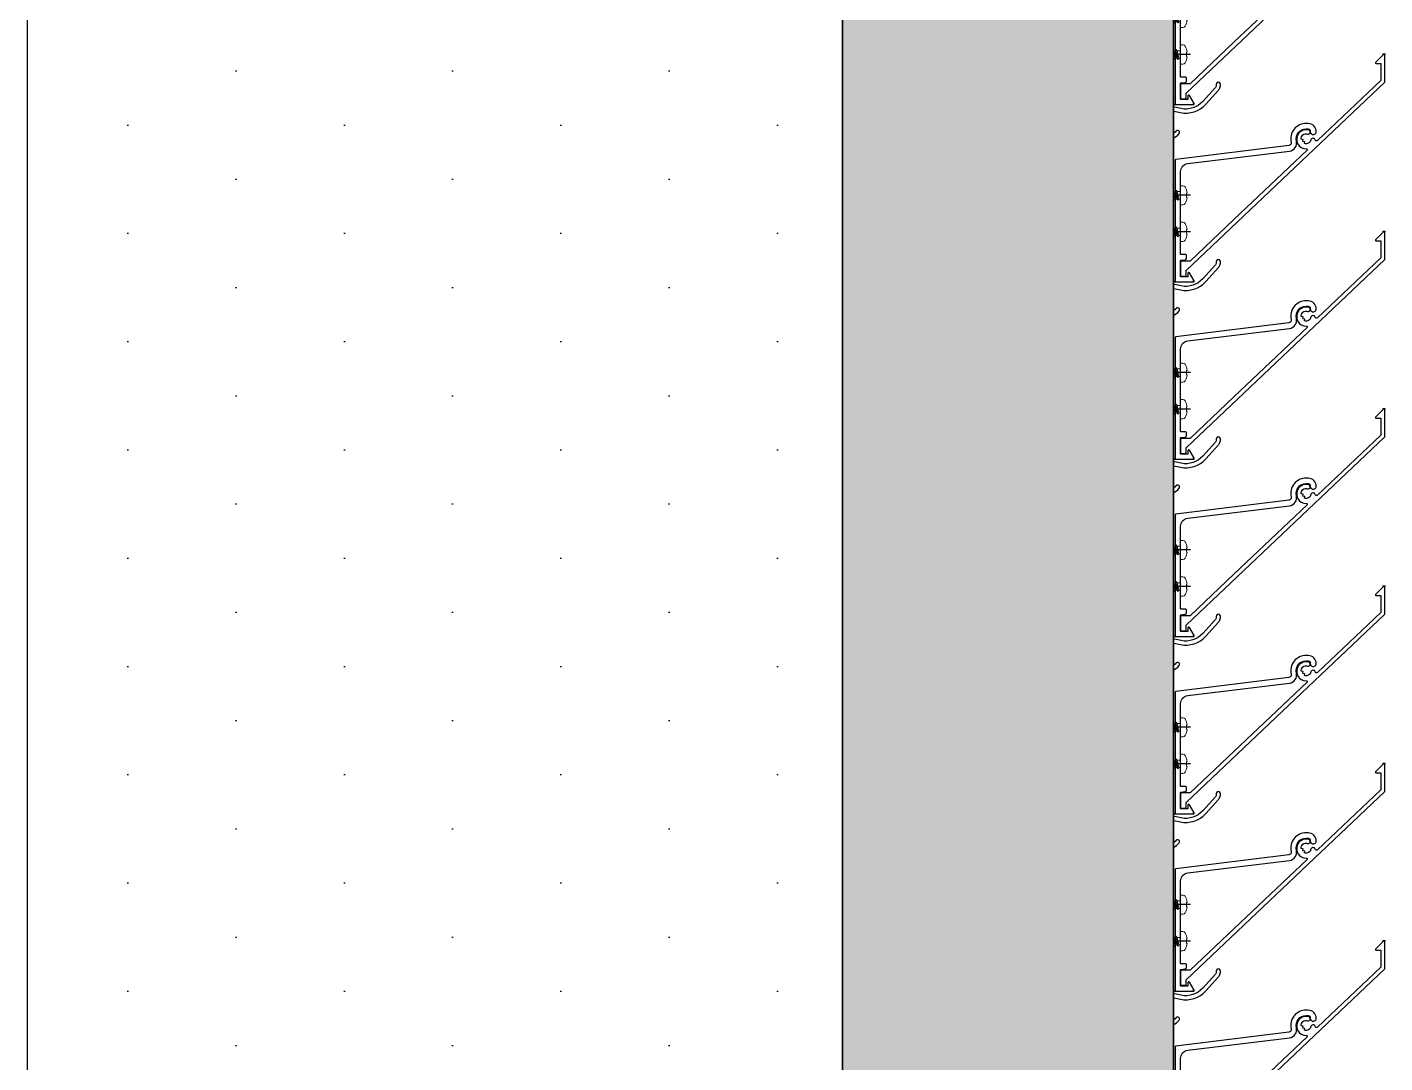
# Model space of a CAD drawing. Header units: millimetres. Extents: x 2519235 to 7246330, y 25937 to 201821.
# Drawn here: x 2752291.2 to 2752789, y 107328.5 to 107708.1 of the extents above; entities that cross this region are included whole.
import ezdxf

# ---------------------------------------------------------------- set-up
doc = ezdxf.new("R2010")
doc.units = ezdxf.units.MM
doc.set_wipeout_variables(frame=1)
for name, pattern in [('CENTER', [50.8, 31.75, -6.35, 6.35, -6.35]), ('DXK_LINE_DOT2', [3.9198, 1.9599, -1.9599]), ('HIDDEN2', [4.7625, 3.175, -1.5875])]:
    doc.linetypes.add(name, pattern=pattern)
for name, color, linetype in [('010 - ASPG_ACCESSORIES_MAIN_COLOR_1', 7, 'Continuous'), ('010 - ASPG_EXTR_DEF_SUB', 7, 'Continuous'), ('010 - ASPG_EXTR_MAIN_COLOR_2', 7, 'Continuous'), ('010 - ASPG_FLASHING_HATCH_', 7, 'Continuous'), ('010 - ASPG_FLASHING_MAIN_COLOR_2', 7, 'Continuous'), ('010 - ASPG_FLASHING_MAIN_COLOR_4', 7, 'Continuous'), ('010 - ASPG_FLASHING_WIPEOUT_', 7, 'Continuous'), ('010 - ASPG_FRAMING_MAIN_COLOR_2', 7, 'Continuous'), ('010 - ASPG_FRAMING_SUB_COLOR_2', 7, 'Continuous'), ('010 - ASPG_FRAMING_WIPEOUT_', 7, 'Continuous'), ('_BOLT-M10', 7, 'Continuous'), ('_C-SC', 7, 'Continuous'), ('_Hatch', 7, 'Continuous'), ('_LOUVER-SB', 7, 'Continuous'), ('A-GLAZ-CURT', 7, 'Continuous'), ('BOLT & SCREW', 7, 'Continuous'), ('Center Line', 7, 'CENTER'), ('Xref-PLAN-106.940$0$_Beam', 7, 'Continuous')]:
    doc.layers.add(name, color=color, linetype=linetype)
doc.layers.add('12-GRID', color=7, linetype='CENTER', lineweight=13)
doc.layers.add('SCREW', color=7, linetype='Continuous', lineweight=5)

# ---------------------------------------------------------------- blocks, each defined once
blk = doc.blocks.new('*U367')
at = {"color": 7}
for p, q in [((250, -25), (-4975, -25)), ((-4975, -144.93), (-4975, -25)), ((-4975, -30.08), (250, -30.08)), ((-4975, -35.39), (250, -35.39)), ((-4975, -134.54), (250, -134.54)), ((-4975, -139.62), (250, -139.62)), ((-4975, -144.93), (250, -144.93))]:
    blk.add_line(p, q, dxfattribs=at)
blk = doc.blocks.new('_PP-LOUVER')
at = {"layer": '_Hatch'}
h = blk.add_hatch(dxfattribs=at)
h.set_pattern_fill('STEEL', scale=1.5)
h.set_pattern_definition([(45, (-1941.0177, -2436.031), (-3.367596, 3.367596), []), (45, (-1941.0177, -2433.6497), (-3.367596, 3.367596), [])])
h.paths.add_polyline_path([(3, 67), (3, 3, 0.414214), (13, -7), (50, -7), (50, -15), (-50, -15), (-50, -7), (-13, -7, 0.414214), (-3, 3), (-3, 67, 0.414214), (-13, 77), (-50, 77), (-50, 85), (50, 85), (50, 77), (13, 77, 0.414214)])
at = {"color": 7, "linetype": 'Continuous'}
for p, q in [((70, 135), (-70, 135)), ((-70, 135), (-70, -25)), ((70, 135), (70, -25))]:
    blk.add_line(p, q, dxfattribs=at)
at = {"color": 7, "linetype": 'DXK_LINE_DOT2'}
for p, q in [((-70, 135), (-70, -25)), ((70, 135), (-70, 135)), ((70, -25), (70, 135))]:
    blk.add_line(p, q, dxfattribs=at)
at = {"color": 7, "linetype": 'HIDDEN2'}
for p, q in [((-70, -25), (-70, -65)), ((70, -65), (70, -25)), ((-70, -30.08), (-70, -65)), ((70, -30.08), (70, -65)), ((-70, -65), (70, -65)), ((-70, -65), (70, -65))]:
    blk.add_line(p, q, dxfattribs=at)
at = {"color": 7}
blk.add_lwpolyline([(-50, 85), (50, 85), (50, 77), (13, 77, 0.414214), (3, 67), (3, 3, 0.414214), (13, -7), (50, -7), (50, -15), (-50, -15), (-50, -7), (-13, -7, 0.414214), (-3, 3), (-3, 67, 0.414214), (-13, 77), (-50, 77)], format="xyb", close=True, dxfattribs=at)
for points in [[(63, 60), (3, 60), (3, 10), (63, 10)], [(63, 60), (8, 60), (8, 10), (63, 10)]]:
    blk.add_lwpolyline(points, close=True, dxfattribs=at)
at = {"layer": '_BOLT-M10', "color": 7}
for p, q in [((0, 128.05), (0, 101.95)), ((-11.69, 115), (11.69, 115)), ((3, 42), (-3, 42)), ((8, 42), (3, 42)), ((16, 35), (-10, 35)), ((3, 28), (-3, 28)), ((8, 28), (3, 28))]:
    blk.add_line(p, q, dxfattribs=at)
blk.add_lwpolyline([(-8, 110.38), (0, 105.76), (8, 110.38), (8, 119.62), (0, 124.24), (-8, 119.62)], close=True, dxfattribs=at)
for radius in [10, 6.93]:
    blk.add_circle((0, 115), radius, dxfattribs=at)
at = {"layer": 'Defpoints', "color": 7}
for p, q in [((6.35, -6.35), (-6.35, 6.35)), ((-6.35, -6.35), (6.35, 6.35))]:
    blk.add_line(p, q, dxfattribs=at)
at = {"layer": 'Defpoints', "color": 7, "linetype": 'HIDDEN2'}
for p, q in [((0, -58.05), (0, -31.95)), ((-11.69, -45), (11.69, -45))]:
    blk.add_line(p, q, dxfattribs=at)
blk.add_lwpolyline([(-8, -40.38), (0, -35.76), (8, -40.38), (8, -49.62), (0, -54.24), (-8, -49.62)], close=True, dxfattribs=at)
for radius in [10, 6.93]:
    blk.add_circle((0, -45), radius, dxfattribs=at)
blk = doc.blocks.new('DPA_Curved type A - Curved Type A-V72-ENTRANCE 1 - LOWER ROOF LEVEL PLAN')
at = {"layer": 'A-GLAZ-CURT', "color": 7}
for p, q in [((750, 0), (-750, 0)), ((-750, 0), (750, 0))]:
    blk.add_line(p, q, dxfattribs=at)
blk = doc.blocks.new('Xref-PLAN-106.940')
at = {"layer": 'Xref-PLAN-106.940$0$_Beam', "color": 7}
for p, q in [((153369.18, 15158.4), (153369.18, 6933.4)), ((153669.18, 15158.4), (153669.18, 6933.4))]:
    blk.add_line(p, q, dxfattribs=at)
blk = doc.blocks.new('A$C6d15e31b')
at = {"color": 7}
blk.add_blockref('Xref-PLAN-106.940', (-135619.34, -23258.4), dxfattribs=at)
at = {"layer": '_C-SC', "color": 7, "xscale": -1.000000000000002, "rotation": 90}
blk.add_blockref('_PP-LOUVER', (17899.84, -11300), dxfattribs=at)
at = {"layer": '_LOUVER-SB', "color": 7, "xscale": -1.000000000000002, "rotation": 90}
blk.add_blockref('*U367', (17899.84, -16025), dxfattribs=at)
at = {"layer": 'A-GLAZ-CURT', "color": 7, "rotation": 90}
blk.add_blockref('DPA_Curved type A - Curved Type A-V72-ENTRANCE 1 - LOWER ROOF LEVEL PLAN', (18049.85, -11375), dxfattribs=at)
blk = doc.blocks.new('PZG35-9D5')
at = {"layer": 'Center Line', "color": 7}
blk.add_line((0, 3.73), (0, -10.53), dxfattribs=at)
at = {"layer": 'SCREW', "color": 7}
for p, q in [((-1.4, 0), (-1.4, -1.09)), ((1.4, 0), (1.4, -0.59)), ((-1.85, -1.4), (1.85, -0.9)), ((-1.85, -1.4), (-1.4, -1.09)), ((-1.85, -1.4), (-1.4, -1.71)), ((-1.85, -2.7), (1.85, -2.2)), ((-1.85, -2.7), (-1.4, -2.39)), ((-1.85, -2.7), (-1.4, -3.01)), ((-1.85, -4), (-1.4, -3.69)), ((-1.85, -4), (-0.99, -3.88)), ((-1.85, -4), (-1.4, -4.31)), ((-1.4, -1.09), (1.4, -0.59)), ((-1.4, -1.71), (1.4, -1.21)), ((-1.4, -1.71), (-1.4, -2.39)), ((-1.4, -2.39), (1.4, -1.89)), ((-1.4, -3.01), (1.4, -2.51)), ((-1.4, -3.01), (-1.4, -3.69)), ((-1.4, -3.69), (-0.84, -3.59)), ((-1.4, -4.31), (-1.18, -4.27)), ((-1.4, -4.31), (-1.4, -8.1)), ((0.56, -3.34), (1.4, -3.19)), ((0.71, -3.65), (1.85, -3.5)), ((0.71, -3.93), (1.4, -3.81)), ((0.71, -4.61), (1.4, -4.49)), ((0.71, -4.95), (1.85, -4.8)), ((1.85, -0.9), (1.4, -0.59)), ((1.85, -0.9), (1.4, -1.21)), ((1.4, -1.21), (1.4, -1.89)), ((1.85, -2.2), (1.4, -1.89)), ((1.85, -2.2), (1.4, -2.51)), ((1.4, -2.51), (1.4, -3.19)), ((1.85, -3.5), (1.4, -3.19)), ((1.85, -3.5), (1.4, -3.81)), ((1.4, -3.81), (1.4, -4.49)), ((1.85, -4.8), (1.4, -4.49)), ((1.85, -4.8), (1.4, -5.11)), ((0, -9.5), (-1.4, -8.1)), ((0, -9.5), (1.4, -8.1)), ((0.71, -5.23), (1.4, -5.11)), ((1.4, -5.11), (1.4, -8.1))]:
    blk.add_line(p, q, dxfattribs=at)
blk.add_lwpolyline([(0, -9.5), (0.71, -5.23), (0.71, -3.6, 0.417657), (0.41, -3.3, 0.108102), (-0.84, -3.59), (-1.4, -4.7)], format="xyb", dxfattribs=at)
blk = doc.blocks.new('*U2951')
at = {"layer": 'SCREW', "color": 7}
blk.add_lwpolyline([(3.03, 1.78, 0.09906), (0.8, 2.55), (0.8, 2.27), (-0.8, 2.27), (-0.8, 2.55, 0.09906), (-3.03, 1.78, 0.266588), (-3.5, 0.96), (-3.5, 0.2, 0.414214), (-3.3, 0), (3.3, 0, 0.414214), (3.5, 0.2), (3.5, 0.96, 0.266588)], format="xyb", close=True, dxfattribs=at)
blk.add_blockref('PZG35-9D5', (0, 0), dxfattribs=at)
blk = doc.blocks.new('*U2950')
at = {"color": 7}
blk.add_point((0, 0), dxfattribs=at)
at = {"layer": '010 - ASPG_ACCESSORIES_MAIN_COLOR_1', "color": 7}
blk.add_lwpolyline([(-39.7, -0.6, 0.414214), (-40, -0.9), (-40, -7.37, 0.57735), (-39.65, -7.57), (-36.64, -5.83, 0.767327), (-36.79, -5.3), (-37.9, -5.3, -0.414214), (-38.2, -5), (-38.2, -2.8, -0.414214), (-38, -2.6), (-32.18, -2.6, -0.388879), (-31.98, -2.78), (-31.85, -4.34, 0.388879), (-31.35, -4.8), (-30.3, -4.8, 0.414214), (-30, -4.5), (-30, -2.9, -0.414214), (-29.7, -2.6), (0.41, -2.6, -0.378969), (3.39, -5.24), (7.95, -42.52, 0.446593), (11.62, -45.08, -0.489802), (16.08, -48.68), (16.06, -49.36, -0.18248), (15.8, -50.02, -0.267949), (15.33, -50.17, 1.122115), (15.1, -52.34, 0.405004), (18.06, -49.4), (18.08, -48.72, 0.489805), (11.16, -43.13, -0.446597), (9.94, -42.28), (4.87, -0.85, 0.364176), (4.57, -0.6)], format="xyb", close=True, dxfattribs=at)
at = {"layer": '010 - ASPG_EXTR_DEF_SUB', "color": 7}
for p in [(-40, -0.5), (43.44, -76.9), (43.44, -77.5)]:
    blk.add_point(p, dxfattribs=at)
at = {"layer": '010 - ASPG_EXTR_MAIN_COLOR_2', "color": 7}
blk.add_lwpolyline([(11.37, -48.15), (11.47, -47.44), (12.18, -47.56), (12.29, -46.79, -0.535538), (14.19, -49.17, 0.991572), (15.66, -49.58, 1.157025), (8.79, -48.77, -0.688558), (8.27, -48.99), (-17.14, -22.17), (-32.34, -6.13), (-32.34, -2.9, 0.414312), (-32.64, -2.6), (-37.54, -2.6, 0.414116), (-37.84, -2.9), (-37.84, -4.3, 0.414214), (-37.54, -4.6), (-35.99, -4.6, -0.205895), (-35.77, -4.69), (33.23, -77.5), (43.14, -77.5, 0.668179), (43.36, -76.99), (40.52, -74.15, 0.668179), (40.01, -74.36), (40.01, -76), (33.87, -76), (11.86, -52.78, -0.558354), (12.08, -51.95, 0.766275), (12.04, -50.39, -0.438583), (10.71, -48.05)], format="xyb", close=True, dxfattribs=at)
at = {"layer": 'SCREW', "color": 7, "rotation": 180}
for p in [(-21.65, -2.5), (-8.24, -2.5)]:
    blk.add_blockref('*U2951', p, dxfattribs=at)
blk = doc.blocks.new('*U1106')
at = {"color": 7}
blk.add_wipeout([(1390, 4), (60, 4), (60, 69.3), (1390, 69.3)], dxfattribs=at).dxf.layer = '010 - ASPG_FRAMING_WIPEOUT_'
at = {"layer": '010 - ASPG_FRAMING_MAIN_COLOR_2', "color": 7}
blk.add_lwpolyline([(1360, 69.3), (90, 69.3), (90, 6), (1360, 6)], close=True, dxfattribs=at)
at = {"layer": '010 - ASPG_FRAMING_SUB_COLOR_2', "color": 7}
for points in [[(1390, 4), (60, 4), (60, 69.3), (1390, 69.3)], [(60, 2), (60, 4), (1390, 4), (1390, 2)]]:
    blk.add_lwpolyline(points, close=True, dxfattribs=at)
at = {"color": 7, "xscale": -1, "rotation": 180}
for p in [(741.77, 69.3), (806.77, 69.3), (871.77, 69.3), (936.77, 69.3), (1001.77, 69.3), (1066.77, 69.3), (1131.77, 69.3)]:
    blk.add_blockref('*U2950', p, dxfattribs=at)
blk = doc.blocks.new('*U2952')
at = {"layer": '12-GRID', "color": 7, "linetype": 'CENTER'}
for p, q in [((0, -6.2), (0, 2.2)), ((-4.2, -2), (4.2, -2))]:
    blk.add_line(p, q, dxfattribs=at)
at = {"layer": 'BOLT & SCREW', "color": 7}
for p, q in [((-0.55, -1.77), (-1.77, -1.56)), ((-0.55, -2.23), (-1.77, -2.44)), ((-0.46, -1.77), (-0.88, -1.56)), ((-0.46, -2.23), (-0.88, -2.44)), ((-0.23, -1.45), (-0.44, -0.23)), ((-0.23, -1.54), (-0.44, -1.12)), ((-0.23, -2.46), (-0.44, -2.88)), ((-0.23, -2.55), (-0.44, -3.77)), ((0.23, -1.45), (0.44, -0.23)), ((0.23, -1.54), (0.44, -1.12)), ((0.44, -2.88), (0.23, -2.46)), ((0.23, -2.55), (0.44, -3.77)), ((0.46, -1.77), (0.88, -1.56)), ((0.46, -2.23), (0.88, -2.44)), ((0.55, -1.77), (1.77, -1.56)), ((0.55, -2.23), (1.77, -2.44))]:
    blk.add_line(p, q, dxfattribs=at)
for points in [[(-1.77, -1.56), (-0.88, -1.56, 0.414214), (-0.44, -1.12), (-0.44, -0.23), (0.44, -0.23), (0.44, -1.12, 0.414214), (0.88, -1.56), (1.77, -1.56), (1.77, -2.44), (0.88, -2.44, 0.414214), (0.44, -2.88), (0.44, -3.77), (-0.44, -3.77), (-0.44, -2.88, 0.414214), (-0.88, -2.44), (-1.77, -2.44)], [(0.23, -2.46, -0.414214), (0.46, -2.23), (0.55, -2.23), (0.55, -1.77), (0.46, -1.77, -0.414214), (0.23, -1.54), (0.23, -1.45), (-0.23, -1.45), (-0.23, -1.54, -0.414214), (-0.46, -1.77), (-0.55, -1.77), (-0.55, -2.23), (-0.46, -2.23, -0.414214), (-0.23, -2.46), (-0.23, -2.55), (0.23, -2.55)]]:
    blk.add_lwpolyline(points, format="xyb", close=True, dxfattribs=at)
blk.add_circle((0, -2), 3.5, dxfattribs=at)
blk = doc.blocks.new('*U1102')
at = {"layer": '010 - ASPG_EXTR_DEF_SUB', "color": 7}
for p in [(650, 0), (715, 0), (780, 0), (845, 0), (910, 0), (975, 0)]:
    blk.add_point(p, dxfattribs=at)
at = {"layer": '010 - ASPG_EXTR_MAIN_COLOR_2', "color": 7}
for points in [[(617.47, 68.57), (625.86, 68.57, -0.607385), (626.35, 67.62, -0.045829), (607.78, 45.76, -0.560492)], [(595.56, 33.07, 0.077048), (628.74, 68.44, -0.247674), (628.99, 68.57), (630.98, 68.57, -0.044131), (631.47, 68.5, -0.125846), (633.96, 67.21, -0.098851), (634.82, 66.03, -0.205828), (634.79, 61.2, -0.115116), (631.37, 57.18, 0.822373), (632.46, 56.1, 0.109185), (636.15, 60.56, 0.208323), (636.19, 66.64, 0.100528), (634.97, 68.32, 0.145116), (631.29, 70.07), (615.76, 70.07, 0.433659)], [(1016.35, 67.62, -0.045829), (997.78, 45.76, -0.560492), (997.29, 45.89, 0.31786), (994.21, 48.24, 0.953288), (994.08, 46.72, -2.423004), (992.26, 44.89, 0.952315), (990.74, 44.76, 0.300821), (992.89, 41.76, -0.560492), (992.98, 41.25, -0.019425), (983.62, 33.46, -0.552501), (983.15, 33.64, 0.344461), (979.99, 36.3, 0.952015), (979.86, 34.78, -2.423186), (978.04, 32.95, 0.952015), (976.52, 32.82, 0.2854), (978.49, 29.89, -0.553378), (978.56, 29.38, 0.030674), (963.46, 15.06, 0.4171), (964.11, 5.27, 0.935553), (965.1, 6.41, -0.43441), (964.8, 14.29, -0.014998), (971.92, 21.45, -0.738349), (974.92, 19.76, 0.004917), (971.81, 4.8, 0.263611), (974.88, -4.46), (980, -9.08, 0.125884), (981.27, -9.75, 0.044275), (982.09, -9.87, 1.107655), (982.13, -8.33, -0.215596), (981.02, -7.99), (975.89, -3.35, -0.263611), (973.28, 4.51, -0.004855), (976.34, 19.26, 0.23396), (975.82, 21.95, -0.24081), (975.71, 24.9, -0.104157), (975.78, 25), (977.99, 26.93, -0.229021), (980.7, 26.89, -0.381721), (985.27, 9.07, 0.977382), (986.62, 8.41, 0.361105), (982.41, 27.5, -0.496126), (982.44, 30.69, 0.003188), (984.06, 31.9, -0.002827), (985.56, 33.07, 0.077048), (1018.74, 68.44, -0.247674)]]:
    blk.add_lwpolyline(points, format="xyb", dxfattribs=at)
for points in [[(680.76, 70.07, 0.433659), (680.46, 69.75), (680.84, 63.96, 0.082069), (680.86, 63.87, 0.720654), (682.33, 63.97, 0.079224), (682.34, 64.07), (682.07, 68.14, -0.433659), (682.47, 68.57), (690.86, 68.57, -0.607385), (691.35, 67.62, -0.045829), (672.78, 45.76, -0.560492), (672.29, 45.89, 0.31786), (669.21, 48.24, 0.953288), (669.08, 46.72, -2.423004), (667.26, 44.89, 0.952315), (665.74, 44.76, 0.300821), (667.89, 41.76, -0.560492), (667.98, 41.25, -0.019425), (658.62, 33.46, -0.552501), (658.15, 33.64, 0.344461), (654.99, 36.3, 0.952015), (654.86, 34.78, -2.423186), (653.04, 32.95, 0.952015), (651.52, 32.82, 0.2854), (653.49, 29.89, -0.553378), (653.56, 29.38, 0.030674), (638.46, 15.06, 0.4171), (639.11, 5.27, 0.935553), (640.1, 6.41, -0.43441), (639.8, 14.29, -0.014998), (646.92, 21.45, -0.738349), (649.92, 19.76, 0.004917), (646.81, 4.8, 0.263611), (649.88, -4.46), (655, -9.08, 0.125884), (656.27, -9.75, 0.044275), (657.09, -9.87, 1.107655), (657.13, -8.33, -0.215596), (656.02, -7.99), (650.89, -3.35, -0.263611), (648.28, 4.51, -0.004855), (651.34, 19.26, 0.23396), (650.82, 21.95, -0.24081), (650.71, 24.9, -0.104157), (650.78, 25), (652.99, 26.93, -0.229021), (655.7, 26.89, -0.381721), (660.27, 9.07, 0.977382), (661.62, 8.41, 0.361105), (657.41, 27.5, -0.496126), (657.44, 30.69, 0.003188), (659.06, 31.9, -0.002827), (660.56, 33.07, 0.077048), (693.74, 68.44, -0.247674), (693.99, 68.57), (695.98, 68.57, -0.044131), (696.47, 68.5, -0.125846), (698.96, 67.21, -0.098851), (699.82, 66.03, -0.205828), (699.79, 61.2, -0.115116), (696.37, 57.18, 0.822373), (697.46, 56.1, 0.109185), (701.15, 60.56, 0.208323), (701.19, 66.64, 0.100528), (699.97, 68.32, 0.145116), (696.29, 70.07)], [(745.76, 70.07, 0.433659), (745.46, 69.75), (745.84, 63.96, 0.082069), (745.86, 63.87, 0.720654), (747.33, 63.97, 0.079224), (747.34, 64.07), (747.07, 68.14, -0.433659), (747.47, 68.57), (755.86, 68.57, -0.607385), (756.35, 67.62, -0.045829), (737.78, 45.76, -0.560492), (737.29, 45.89, 0.31786), (734.21, 48.24, 0.953288), (734.08, 46.72, -2.423004), (732.26, 44.89, 0.952315), (730.74, 44.76, 0.300821), (732.89, 41.76, -0.560492), (732.98, 41.25, -0.019425), (723.62, 33.46, -0.552501), (723.15, 33.64, 0.344461), (719.99, 36.3, 0.952015), (719.86, 34.78, -2.423186), (718.04, 32.95, 0.952015), (716.52, 32.82, 0.2854), (718.49, 29.89, -0.553378), (718.56, 29.38, 0.030674), (703.46, 15.06, 0.4171), (704.11, 5.27, 0.935553), (705.1, 6.41, -0.43441), (704.8, 14.29, -0.014998), (711.92, 21.45, -0.738349), (714.92, 19.76, 0.004917), (711.81, 4.8, 0.263611), (714.88, -4.46), (720, -9.08, 0.125884), (721.27, -9.75, 0.044275), (722.09, -9.87, 1.107655), (722.13, -8.33, -0.215596), (721.02, -7.99), (715.89, -3.35, -0.263611), (713.28, 4.51, -0.004855), (716.34, 19.26, 0.23396), (715.82, 21.95, -0.24081), (715.71, 24.9, -0.104157), (715.78, 25), (717.99, 26.93, -0.229021), (720.7, 26.89, -0.381721), (725.27, 9.07, 0.977382), (726.62, 8.41, 0.361105), (722.41, 27.5, -0.496126), (722.44, 30.69, 0.003188), (724.06, 31.9, -0.002827), (725.56, 33.07, 0.077048), (758.74, 68.44, -0.247674), (758.99, 68.57), (760.98, 68.57, -0.044131), (761.47, 68.5, -0.125846), (763.96, 67.21, -0.098851), (764.82, 66.03, -0.205828), (764.79, 61.2, -0.115116), (761.37, 57.18, 0.822373), (762.46, 56.1, 0.109185), (766.15, 60.56, 0.208323), (766.19, 66.64, 0.100528), (764.97, 68.32, 0.145116), (761.29, 70.07)], [(810.76, 70.07, 0.433659), (810.46, 69.75), (810.84, 63.96, 0.082069), (810.86, 63.87, 0.720654), (812.33, 63.97, 0.079224), (812.34, 64.07), (812.07, 68.14, -0.433659), (812.47, 68.57), (820.86, 68.57, -0.607385), (821.35, 67.62, -0.045829), (802.78, 45.76, -0.560492), (802.29, 45.89, 0.31786), (799.21, 48.24, 0.953288), (799.08, 46.72, -2.423004), (797.26, 44.89, 0.952315), (795.74, 44.76, 0.300821), (797.89, 41.76, -0.560492), (797.98, 41.25, -0.019425), (788.62, 33.46, -0.552501), (788.15, 33.64, 0.344461), (784.99, 36.3, 0.952015), (784.86, 34.78, -2.423186), (783.04, 32.95, 0.952015), (781.52, 32.82, 0.2854), (783.49, 29.89, -0.553378), (783.56, 29.38, 0.030674), (768.46, 15.06, 0.4171), (769.11, 5.27, 0.935553), (770.1, 6.41, -0.43441), (769.8, 14.29, -0.014998), (776.92, 21.45, -0.738349), (779.92, 19.76, 0.004917), (776.81, 4.8, 0.263611), (779.88, -4.46), (785, -9.08, 0.125884), (786.27, -9.75, 0.044275), (787.09, -9.87, 1.107655), (787.13, -8.33, -0.215596), (786.02, -7.99), (780.89, -3.35, -0.263611), (778.28, 4.51, -0.004855), (781.34, 19.26, 0.23396), (780.82, 21.95, -0.24081), (780.71, 24.9, -0.104157), (780.78, 25), (782.99, 26.93, -0.229021), (785.7, 26.89, -0.381721), (790.27, 9.07, 0.977382), (791.62, 8.41, 0.361105), (787.41, 27.5, -0.496126), (787.44, 30.69, 0.003188), (789.06, 31.9, -0.002827), (790.56, 33.07, 0.077048), (823.74, 68.44, -0.247674), (823.99, 68.57), (825.98, 68.57, -0.044131), (826.47, 68.5, -0.125846), (828.96, 67.21, -0.098851), (829.82, 66.03, -0.205828), (829.79, 61.2, -0.115116), (826.37, 57.18, 0.822373), (827.46, 56.1, 0.109185), (831.15, 60.56, 0.208323), (831.19, 66.64, 0.100528), (829.97, 68.32, 0.145116), (826.29, 70.07)], [(875.76, 70.07, 0.433659), (875.46, 69.75), (875.84, 63.96, 0.082069), (875.86, 63.87, 0.720654), (877.33, 63.97, 0.079224), (877.34, 64.07), (877.07, 68.14, -0.433659), (877.47, 68.57), (885.86, 68.57, -0.607385), (886.35, 67.62, -0.045829), (867.78, 45.76, -0.560492), (867.29, 45.89, 0.31786), (864.21, 48.24, 0.953288), (864.08, 46.72, -2.423004), (862.26, 44.89, 0.952315), (860.74, 44.76, 0.300821), (862.89, 41.76, -0.560492), (862.98, 41.25, -0.019425), (853.62, 33.46, -0.552501), (853.15, 33.64, 0.344461), (849.99, 36.3, 0.952015), (849.86, 34.78, -2.423186), (848.04, 32.95, 0.952015), (846.52, 32.82, 0.2854), (848.49, 29.89, -0.553378), (848.56, 29.38, 0.030674), (833.46, 15.06, 0.4171), (834.11, 5.27, 0.935553), (835.1, 6.41, -0.43441), (834.8, 14.29, -0.014998), (841.92, 21.45, -0.738349), (844.92, 19.76, 0.004917), (841.81, 4.8, 0.263611), (844.88, -4.46), (850, -9.08, 0.125884), (851.27, -9.75, 0.044275), (852.09, -9.87, 1.107655), (852.13, -8.33, -0.215596), (851.02, -7.99), (845.89, -3.35, -0.263611), (843.28, 4.51, -0.004855), (846.34, 19.26, 0.23396), (845.82, 21.95, -0.24081), (845.71, 24.9, -0.104157), (845.78, 25), (847.99, 26.93, -0.229021), (850.7, 26.89, -0.381721), (855.27, 9.07, 0.977382), (856.62, 8.41, 0.361105), (852.41, 27.5, -0.496126), (852.44, 30.69, 0.003188), (854.06, 31.9, -0.002827), (855.56, 33.07, 0.077048), (888.74, 68.44, -0.247674), (888.99, 68.57), (890.98, 68.57, -0.044131), (891.47, 68.5, -0.125846), (893.96, 67.21, -0.098851), (894.82, 66.03, -0.205828), (894.79, 61.2, -0.115116), (891.37, 57.18, 0.822373), (892.46, 56.1, 0.109185), (896.15, 60.56, 0.208323), (896.19, 66.64, 0.100528), (894.97, 68.32, 0.145116), (891.29, 70.07)], [(940.76, 70.07, 0.433659), (940.46, 69.75), (940.84, 63.96, 0.082069), (940.86, 63.87, 0.720654), (942.33, 63.97, 0.079224), (942.34, 64.07), (942.07, 68.14, -0.433659), (942.47, 68.57), (950.86, 68.57, -0.607385), (951.35, 67.62, -0.045829), (932.78, 45.76, -0.560492), (932.29, 45.89, 0.31786), (929.21, 48.24, 0.953288), (929.08, 46.72, -2.423004), (927.26, 44.89, 0.952315), (925.74, 44.76, 0.300821), (927.89, 41.76, -0.560492), (927.98, 41.25, -0.019425), (918.62, 33.46, -0.552501), (918.15, 33.64, 0.344461), (914.99, 36.3, 0.952015), (914.86, 34.78, -2.423186), (913.04, 32.95, 0.952015), (911.52, 32.82, 0.2854), (913.49, 29.89, -0.553378), (913.56, 29.38, 0.030674), (898.46, 15.06, 0.4171), (899.11, 5.27, 0.935553), (900.1, 6.41, -0.43441), (899.8, 14.29, -0.014998), (906.92, 21.45, -0.738349), (909.92, 19.76, 0.004917), (906.81, 4.8, 0.263611), (909.88, -4.46), (915, -9.08, 0.125884), (916.27, -9.75, 0.044275), (917.09, -9.87, 1.107655), (917.13, -8.33, -0.215596), (916.02, -7.99), (910.89, -3.35, -0.263611), (908.28, 4.51, -0.004855), (911.34, 19.26, 0.23396), (910.82, 21.95, -0.24081), (910.71, 24.9, -0.104157), (910.78, 25), (912.99, 26.93, -0.229021), (915.7, 26.89, -0.381721), (920.27, 9.07, 0.977382), (921.62, 8.41, 0.361105), (917.41, 27.5, -0.496126), (917.44, 30.69, 0.003188), (919.06, 31.9, -0.002827), (920.56, 33.07, 0.077048), (953.74, 68.44, -0.247674), (953.99, 68.57), (955.98, 68.57, -0.044131), (956.47, 68.5, -0.125846), (958.96, 67.21, -0.098851), (959.82, 66.03, -0.205828), (959.79, 61.2, -0.115116), (956.37, 57.18, 0.822373), (957.46, 56.1, 0.109185), (961.15, 60.56, 0.208323), (961.19, 66.64, 0.100528), (959.97, 68.32, 0.145116), (956.29, 70.07)]]:
    blk.add_lwpolyline(points, format="xyb", close=True, dxfattribs=at)
at = {"color": 7, "rotation": 179.999999999989}
for p in [(669.09, 42.89), (734.09, 42.89), (799.09, 42.89), (864.09, 42.89), (929.09, 42.89), (994.09, 42.89), (654.87, 30.95), (719.87, 30.95), (784.87, 30.95), (849.87, 30.95), (914.87, 30.95), (979.87, 30.95)]:
    blk.add_blockref('*U2952', p, dxfattribs=at)
blk = doc.blocks.new('W-1-PP17-ENT1_REV02_20260416-153151_PP17_ENT1_ASPG_MAIN_UPPL')
at = {"color": 7, "xscale": -1, "rotation": 270}
blk.add_blockref('*U1106', (18098, -12125), dxfattribs=at)
at = {"color": 7, "rotation": 90}
blk.add_blockref('*U1102', (18174.67, -12008), dxfattribs=at)
blk = doc.blocks.new('*U2960')
at = {"color": 7}
blk.add_wipeout([(0, -52), (3000, -52), (3000, -351), (0, -351)], dxfattribs=at).dxf.layer = '010 - ASPG_FLASHING_WIPEOUT_'
at = {"layer": '010 - ASPG_FLASHING_HATCH_'}
h = blk.add_hatch(dxfattribs=at)
h.set_pattern_fill('DOTS', scale=0.5)
h.set_pattern_definition([(0, (0, 0), (19.84375, 39.6875), [0, -39.6875])])
h.paths.add_polyline_path([(0, -52), (3000, -52), (3000, -351), (0, -351)])
at = {"layer": '010 - ASPG_FLASHING_MAIN_COLOR_2', "color": 7}
blk.add_lwpolyline([(0, -52), (3000, -52), (3000, -351), (0, -351)], close=True, dxfattribs=at)
at = {"color": 7}
blk.add_wipeout([(0, 69.3), (3000, 69.3), (3000, -52), (0, -52)], dxfattribs=at).dxf.layer = '010 - ASPG_FLASHING_WIPEOUT_'
at = {"layer": '010 - ASPG_FLASHING_HATCH_'}
h = blk.add_hatch(dxfattribs=at)
h.set_pattern_fill('DOTS', scale=0.1)
h.set_pattern_definition([(0, (0, 0), (3.96875, 7.9375), [0, -7.9375])])
h.paths.add_polyline_path([(0, 69.3), (3000, 69.3), (3000, -52), (0, -52)])
at = {"layer": '010 - ASPG_FLASHING_MAIN_COLOR_4', "color": 7}
blk.add_lwpolyline([(0, 69.3), (3000, 69.3), (3000, -52), (0, -52)], close=True, dxfattribs=at)
blk = doc.blocks.new('W-1-PP17-ENT1_REV03_20260621-000232_LOPF_FLASHING')
at = {"color": 7, "xscale": -1, "rotation": 270}
blk.add_blockref('*U2960', (18098, -12125), dxfattribs=at)

msp = doc.modelspace()

# ---------------------------------------------------------------- block references
at = {"color": 7}
msp.add_blockref('A$C6d15e31b', (2734544.161, 118712.942), dxfattribs=at)

# ---------------------------------------------------------------- next in the draw order: block references
msp.add_blockref('W-1-PP17-ENT1_REV02_20260416-153151_PP17_ENT1_ASPG_MAIN_UPPL', (2734544.161, 118712.942), dxfattribs=at)

# ---------------------------------------------------------------- next in the draw order: block references
msp.add_blockref('W-1-PP17-ENT1_REV03_20260621-000232_LOPF_FLASHING', (2734544.161, 118712.942), dxfattribs=at)

doc.saveas('drawing.dxf')
